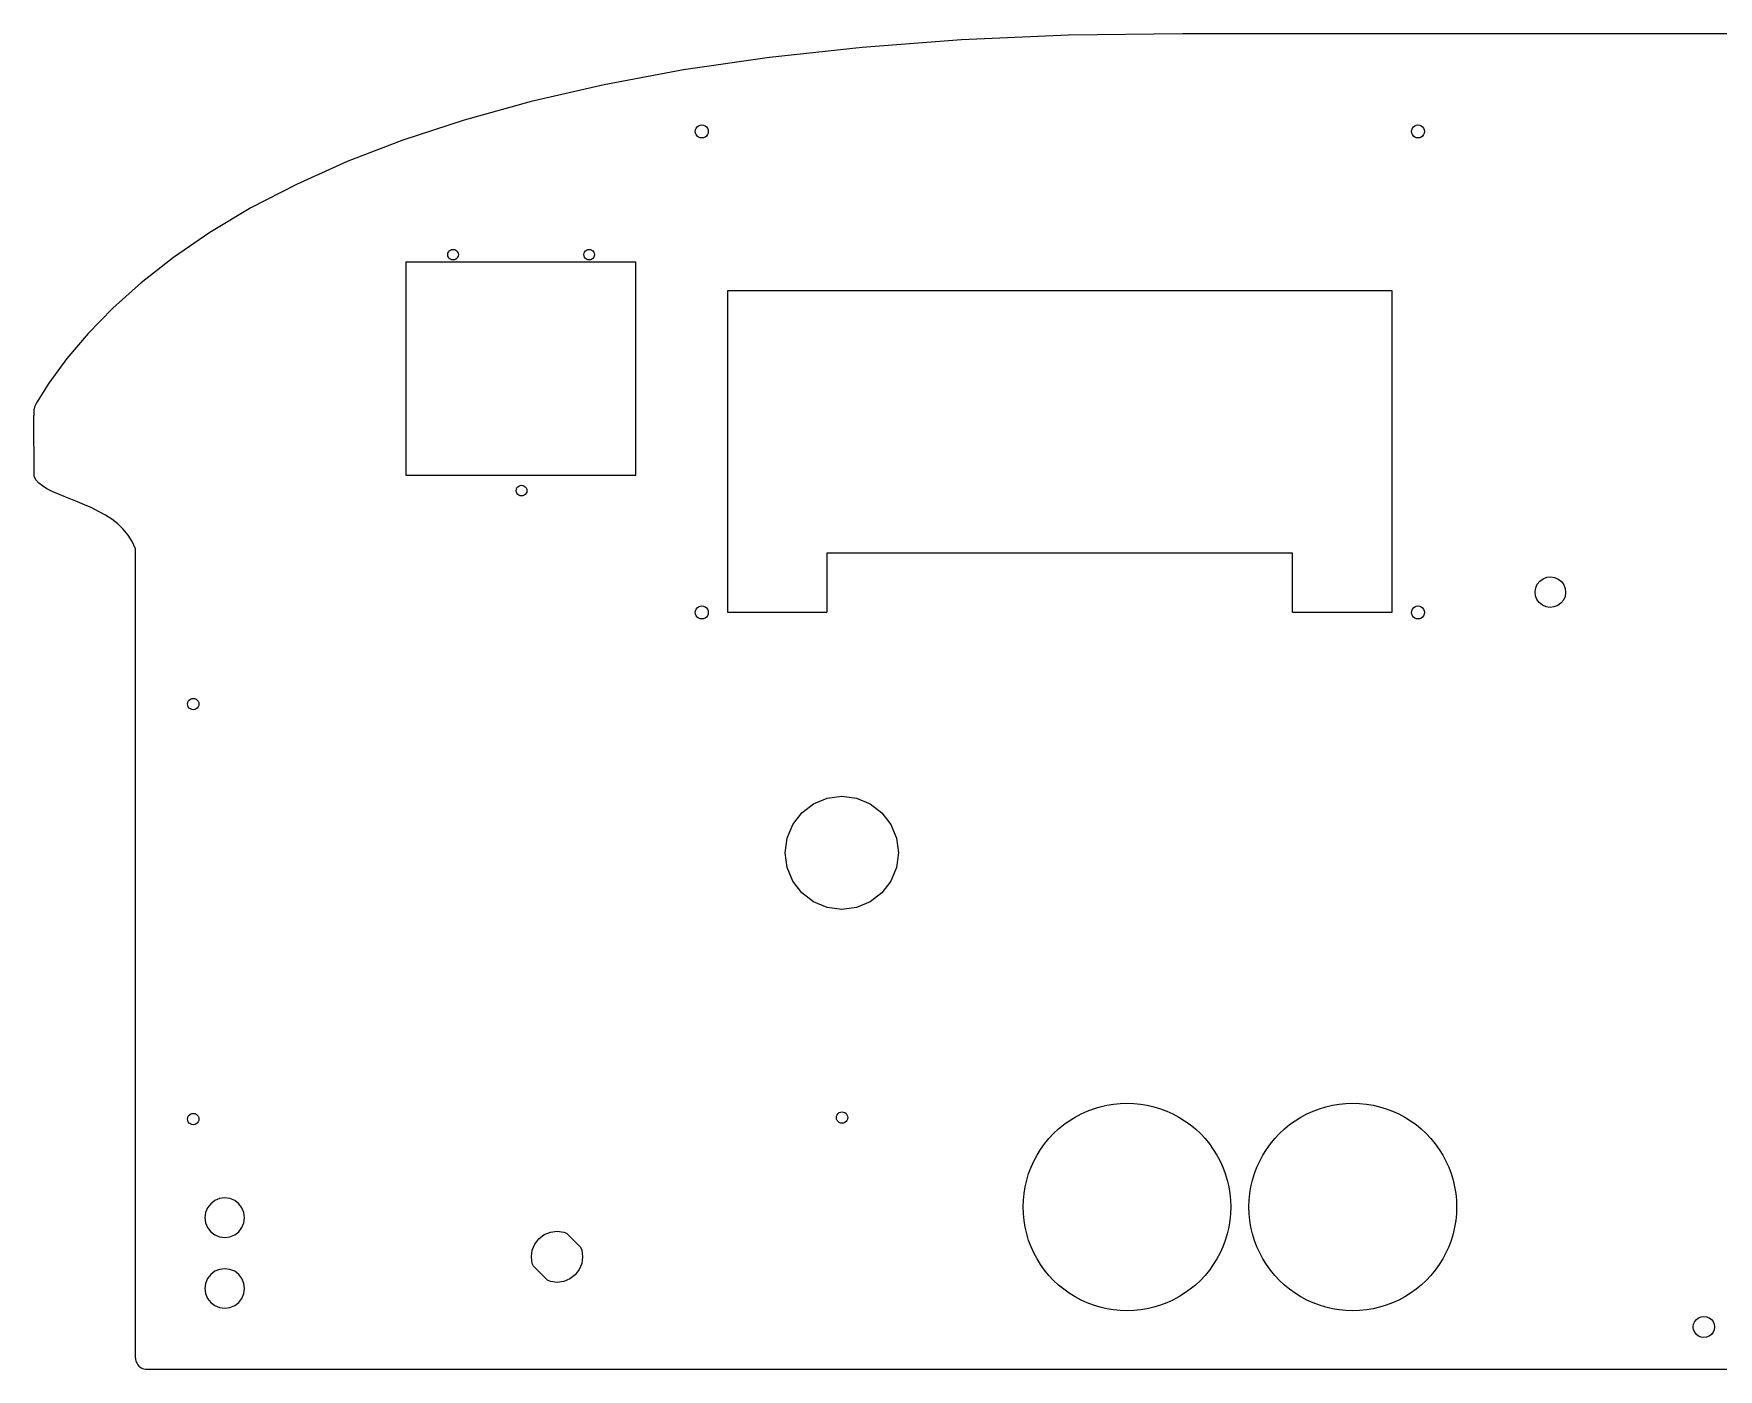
# Model space of a CAD drawing. Extents: x -522 to 650, y -256 to 216.
# Drawn here: x -522 to 73, y -256 to 216 of the extents above; entities that cross this region are included whole.
import ezdxf

# ---------------------------------------------------------------- set-up
doc = ezdxf.new("R2010")
doc.units = 0
doc.layers.get('0').update_dxf_attribs({"linetype": 'CONTINUOUS'})

msp = doc.modelspace()

# ---------------------------------------------------------------- linework, layer by layer
for p, q in [((-156.86, 215.52), (-194.62, 213.88)), ((-116.44, 216.08), (-156.86, 215.52)), ((243.56, 216.08), (-116.44, 216.08)), ((-229.8, 211.24), (-262.5, 207.67)), ((-194.62, 213.88), (-229.8, 211.24)), ((-292.81, 203.25), (-320.83, 198.04)), ((-262.5, 207.67), (-292.81, 203.25)), ((-320.83, 198.04), (-346.63, 192.12)), ((-346.63, 192.12), (-370.31, 185.57)), ((-370.31, 185.57), (-391.97, 178.46)), ((-288.72, 181.55), (-288.64, 182.14)), ((-288.64, 180.95), (-288.72, 181.55)), ((-288.64, 182.14), (-288.41, 182.7)), ((-288.41, 180.4), (-288.64, 180.95)), ((-288.41, 182.7), (-288.04, 183.18)), ((-288.04, 179.92), (-288.41, 180.4)), ((-288.04, 183.18), (-287.57, 183.54)), ((-287.57, 179.56), (-288.04, 179.92)), ((-287.57, 183.54), (-287.01, 183.77)), ((-287.01, 179.33), (-287.57, 179.56)), ((-287.01, 183.77), (-286.42, 183.85)), ((-286.42, 179.25), (-287.01, 179.33)), ((-286.42, 183.85), (-285.82, 183.77)), ((-285.82, 179.33), (-286.42, 179.25)), ((-285.82, 183.77), (-285.27, 183.54)), ((-285.27, 179.56), (-285.82, 179.33)), ((-285.27, 183.54), (-284.79, 183.18)), ((-284.79, 179.92), (-285.27, 179.56)), ((-284.79, 183.18), (-284.42, 182.7)), ((-284.42, 180.4), (-284.79, 179.92)), ((-284.42, 182.7), (-284.19, 182.14)), ((-284.19, 180.95), (-284.42, 180.4)), ((-284.19, 182.14), (-284.11, 181.55)), ((-284.11, 181.55), (-284.19, 180.95)), ((-35.72, 181.55), (-35.64, 182.14)), ((-35.64, 180.95), (-35.72, 181.55)), ((-35.64, 182.14), (-35.41, 182.7)), ((-35.41, 180.4), (-35.64, 180.95)), ((-35.41, 182.7), (-35.04, 183.18)), ((-35.04, 179.92), (-35.41, 180.4)), ((-35.04, 183.18), (-34.57, 183.54)), ((-34.57, 179.56), (-35.04, 179.92)), ((-34.57, 183.54), (-34.01, 183.77)), ((-34.01, 179.33), (-34.57, 179.56)), ((-34.01, 183.77), (-33.42, 183.85)), ((-33.42, 179.25), (-34.01, 179.33)), ((-33.42, 183.85), (-32.82, 183.77)), ((-32.82, 179.33), (-33.42, 179.25)), ((-32.82, 183.77), (-32.27, 183.54)), ((-32.27, 179.56), (-32.82, 179.33)), ((-32.27, 183.54), (-31.79, 183.18)), ((-31.79, 179.92), (-32.27, 179.56)), ((-31.79, 183.18), (-31.42, 182.7)), ((-31.42, 180.4), (-31.79, 179.92)), ((-31.42, 182.7), (-31.19, 182.14)), ((-31.19, 180.95), (-31.42, 180.4)), ((-31.19, 182.14), (-31.11, 181.55)), ((-31.11, 181.55), (-31.19, 180.95)), ((-391.97, 178.46), (-411.69, 170.86)), ((-411.69, 170.86), (-429.57, 162.84)), ((-429.57, 162.84), (-445.69, 154.48)), ((-445.69, 154.48), (-460.15, 145.85)), ((-460.15, 145.85), (-473.04, 137.02)), ((-473.04, 137.02), (-484.45, 128.08)), ((-376.15, 137.99), (-376.09, 138.47)), ((-376.09, 137.5), (-376.15, 137.99)), ((-376.09, 138.47), (-375.9, 138.92)), ((-375.9, 137.05), (-376.09, 137.5)), ((-375.9, 138.92), (-375.6, 139.31)), ((-375.6, 136.66), (-375.9, 137.05)), ((-375.6, 139.31), (-375.21, 139.61)), ((-375.21, 139.61), (-374.76, 139.8)), ((-374.76, 139.8), (-374.28, 139.86)), ((-374.28, 139.86), (-373.79, 139.8)), ((-373.79, 139.8), (-373.34, 139.61)), ((-373.34, 139.61), (-372.95, 139.31)), ((-372.95, 139.31), (-372.65, 138.92)), ((-372.65, 137.05), (-372.95, 136.66)), ((-372.65, 138.92), (-372.46, 138.47)), ((-372.46, 137.5), (-372.65, 137.05)), ((-372.46, 138.47), (-372.4, 137.99)), ((-372.4, 137.99), (-372.46, 137.5)), ((-328.06, 137.99), (-327.99, 138.47)), ((-327.99, 137.5), (-328.06, 137.99)), ((-327.99, 138.47), (-327.8, 138.92)), ((-327.8, 137.05), (-327.99, 137.5)), ((-327.8, 138.92), (-327.51, 139.31)), ((-327.51, 136.66), (-327.8, 137.05)), ((-327.51, 139.31), (-327.12, 139.61)), ((-327.12, 139.61), (-326.67, 139.8)), ((-326.67, 139.8), (-326.18, 139.86)), ((-326.18, 139.86), (-325.7, 139.8)), ((-325.7, 139.8), (-325.24, 139.61)), ((-325.24, 139.61), (-324.85, 139.31)), ((-324.85, 139.31), (-324.56, 138.92)), ((-324.56, 137.05), (-324.85, 136.66)), ((-324.56, 138.92), (-324.37, 138.47)), ((-324.37, 137.5), (-324.56, 137.05)), ((-324.37, 138.47), (-324.31, 137.99)), ((-324.31, 137.99), (-324.37, 137.5)), ((-390.91, 135.31), (-390.91, 60.05)), ((-309.71, 135.31), (-390.91, 135.31)), ((-375.21, 136.36), (-375.6, 136.66)), ((-374.76, 136.18), (-375.21, 136.36)), ((-374.28, 136.11), (-374.76, 136.18)), ((-373.79, 136.18), (-374.28, 136.11)), ((-373.34, 136.36), (-373.79, 136.18)), ((-372.95, 136.66), (-373.34, 136.36)), ((-327.12, 136.36), (-327.51, 136.66)), ((-326.67, 136.18), (-327.12, 136.36)), ((-326.18, 136.11), (-326.67, 136.18)), ((-325.7, 136.18), (-326.18, 136.11)), ((-325.24, 136.36), (-325.7, 136.18)), ((-324.85, 136.66), (-325.24, 136.36)), ((-309.71, 60.05), (-309.71, 135.31)), ((-486.44, 126.29), (-494.46, 119.08)), ((-484.45, 128.08), (-486.44, 126.29)), ((-277.29, 125.22), (-277.29, 11.62)), ((-42.59, 125.22), (-277.29, 125.22)), ((-42.59, 11.62), (-42.59, 125.22)), ((-494.46, 119.08), (-503.18, 110.11)), ((-503.18, 110.11), (-510.68, 101.24)), ((-510.68, 101.24), (-517.07, 92.54)), ((-517.07, 92.54), (-521.45, 85.64)), ((-522.26, 83.46), (-522.29, 83.23)), ((-522.22, 83.66), (-522.26, 83.46)), ((-522.17, 83.85), (-522.22, 83.66)), ((-522.12, 84.03), (-522.17, 83.85)), ((-522.06, 84.21), (-522.12, 84.03)), ((-522, 84.38), (-522.06, 84.21)), ((-521.93, 84.55), (-522, 84.38)), ((-521.85, 84.73), (-521.93, 84.55)), ((-521.76, 84.93), (-521.85, 84.73)), ((-521.67, 85.14), (-521.76, 84.93)), ((-521.56, 85.37), (-521.67, 85.14)), ((-521.45, 85.64), (-521.56, 85.37)), ((-522.39, 81.61), (-522.4, 81.16)), ((-522.22, 59.69), (-522.4, 81.16)), ((-522.38, 82.02), (-522.39, 81.61)), ((-522.36, 82.38), (-522.38, 82.02)), ((-522.34, 82.69), (-522.36, 82.38)), ((-522.32, 82.98), (-522.34, 82.69)), ((-522.29, 83.23), (-522.32, 82.98)), ((-521.61, 58.44), (-522.22, 59.69)), ((-390.91, 60.05), (-309.71, 60.05)), ((-520.62, 57.29), (-521.61, 58.44)), ((-519.32, 56.24), (-520.62, 57.29)), ((-517.73, 55.26), (-519.32, 56.24)), ((-515.89, 54.32), (-517.73, 55.26)), ((-513.85, 53.41), (-515.89, 54.32)), ((-351.95, 54.6), (-351.88, 55.09)), ((-351.88, 54.11), (-351.95, 54.6)), ((-351.88, 55.09), (-351.69, 55.54)), ((-351.69, 53.66), (-351.88, 54.11)), ((-351.69, 55.54), (-351.4, 55.93)), ((-351.4, 53.27), (-351.69, 53.66)), ((-351.4, 55.93), (-351.01, 56.22)), ((-351.01, 56.22), (-350.56, 56.41)), ((-350.56, 56.41), (-350.07, 56.48)), ((-350.07, 56.48), (-349.59, 56.41)), ((-349.59, 56.41), (-349.13, 56.22)), ((-349.13, 56.22), (-348.74, 55.93)), ((-348.74, 55.93), (-348.45, 55.54)), ((-348.45, 53.66), (-348.74, 53.27)), ((-348.45, 55.54), (-348.26, 55.09)), ((-348.26, 54.11), (-348.45, 53.66)), ((-348.26, 55.09), (-348.2, 54.6)), ((-348.2, 54.6), (-348.26, 54.11)), ((-511.64, 52.5), (-513.85, 53.41)), ((-509.3, 51.58), (-511.64, 52.5)), ((-506.87, 50.62), (-509.3, 51.58)), ((-504.4, 49.59), (-506.87, 50.62)), ((-501.91, 48.49), (-504.4, 49.59)), ((-499.46, 47.28), (-501.91, 48.49)), ((-351.01, 52.98), (-351.4, 53.27)), ((-350.56, 52.79), (-351.01, 52.98)), ((-350.07, 52.73), (-350.56, 52.79)), ((-349.59, 52.79), (-350.07, 52.73)), ((-349.13, 52.98), (-349.59, 52.79)), ((-348.74, 53.27), (-349.13, 52.98)), ((-497.08, 45.94), (-499.46, 47.28)), ((-494.8, 44.46), (-497.08, 45.94)), ((-492.68, 42.81), (-494.8, 44.46)), ((-490.74, 40.97), (-492.68, 42.81)), ((-489.02, 38.91), (-490.74, 40.97)), ((-487.58, 36.62), (-489.02, 38.91)), ((-486.44, 34.08), (-487.58, 36.62)), ((-486.44, -251.92), (-486.44, 34.08)), ((-242.19, 32.52), (-242.19, 11.62)), ((-77.69, 32.52), (-242.19, 32.52)), ((-77.69, 11.62), (-77.69, 32.52)), ((10.74, 23.48), (12.05, 23.99)), ((12.05, 23.99), (13.46, 24.14)), ((13.46, 24.14), (14.85, 23.92)), ((14.85, 23.92), (16.14, 23.35)), ((7.93, 18.86), (8.15, 20.26)), ((8.08, 17.46), (7.93, 18.86)), ((8.15, 20.26), (8.72, 21.55)), ((8.72, 21.55), (9.6, 22.64)), ((9.6, 22.64), (10.74, 23.48)), ((16.14, 23.35), (17.24, 22.47)), ((17.24, 22.47), (18.07, 21.33)), ((18.07, 21.33), (18.58, 20.01)), ((18.73, 18.61), (18.51, 17.22)), ((18.58, 20.01), (18.73, 18.61)), ((-288.72, 11.55), (-288.64, 12.14)), ((-288.64, 12.14), (-288.41, 12.7)), ((-288.41, 12.7), (-288.04, 13.18)), ((-288.04, 13.18), (-287.57, 13.54)), ((-287.57, 13.54), (-287.01, 13.77)), ((-287.01, 13.77), (-286.42, 13.85)), ((-286.42, 13.85), (-285.82, 13.77)), ((-285.82, 13.77), (-285.27, 13.54)), ((-285.27, 13.54), (-284.79, 13.18)), ((-284.79, 13.18), (-284.42, 12.7)), ((-284.42, 12.7), (-284.19, 12.14)), ((-284.19, 12.14), (-284.11, 11.55)), ((-35.72, 11.55), (-35.64, 12.14)), ((-35.64, 12.14), (-35.41, 12.7)), ((-35.41, 12.7), (-35.04, 13.18)), ((-35.04, 13.18), (-34.57, 13.54)), ((-34.57, 13.54), (-34.01, 13.77)), ((-34.01, 13.77), (-33.42, 13.85)), ((-33.42, 13.85), (-32.82, 13.77)), ((-32.82, 13.77), (-32.27, 13.54)), ((-32.27, 13.54), (-31.79, 13.18)), ((-31.79, 13.18), (-31.42, 12.7)), ((-31.42, 12.7), (-31.19, 12.14)), ((-31.19, 12.14), (-31.11, 11.55)), ((8.59, 16.15), (8.08, 17.46)), ((9.42, 15.01), (8.59, 16.15)), ((10.52, 14.13), (9.42, 15.01)), ((11.81, 13.56), (10.52, 14.13)), ((13.21, 13.34), (11.81, 13.56)), ((14.61, 13.49), (13.21, 13.34)), ((15.92, 14), (14.61, 13.49)), ((17.06, 14.83), (15.92, 14)), ((17.94, 15.93), (17.06, 14.83)), ((18.51, 17.22), (17.94, 15.93)), ((-288.64, 10.95), (-288.72, 11.55)), ((-288.41, 10.4), (-288.64, 10.95)), ((-288.04, 9.92), (-288.41, 10.4)), ((-287.57, 9.56), (-288.04, 9.92)), ((-287.01, 9.33), (-287.57, 9.56)), ((-286.42, 9.25), (-287.01, 9.33)), ((-285.82, 9.33), (-286.42, 9.25)), ((-285.27, 9.56), (-285.82, 9.33)), ((-284.79, 9.92), (-285.27, 9.56)), ((-284.42, 10.4), (-284.79, 9.92)), ((-284.19, 10.95), (-284.42, 10.4)), ((-284.11, 11.55), (-284.19, 10.95)), ((-277.29, 11.62), (-242.19, 11.62)), ((-77.69, 11.62), (-42.59, 11.62)), ((-35.64, 10.95), (-35.72, 11.55)), ((-35.41, 10.4), (-35.64, 10.95)), ((-35.04, 9.92), (-35.41, 10.4)), ((-34.57, 9.56), (-35.04, 9.92)), ((-34.01, 9.33), (-34.57, 9.56)), ((-33.42, 9.25), (-34.01, 9.33)), ((-32.82, 9.33), (-33.42, 9.25)), ((-32.27, 9.56), (-32.82, 9.33)), ((-31.79, 9.92), (-32.27, 9.56)), ((-31.42, 10.4), (-31.79, 9.92)), ((-31.19, 10.95), (-31.42, 10.4)), ((-31.11, 11.55), (-31.19, 10.95)), ((-468.05, -20.83), (-467.98, -20.32)), ((-467.98, -21.35), (-468.05, -20.83)), ((-467.98, -20.32), (-467.78, -19.83)), ((-467.78, -21.83), (-467.98, -21.35)), ((-467.78, -19.83), (-467.46, -19.42)), ((-467.46, -22.25), (-467.78, -21.83)), ((-467.46, -19.42), (-467.05, -19.1)), ((-467.05, -22.57), (-467.46, -22.25)), ((-467.05, -19.1), (-466.56, -18.9)), ((-466.56, -22.77), (-467.05, -22.57)), ((-466.56, -18.9), (-466.05, -18.83)), ((-466.05, -22.83), (-466.56, -22.77)), ((-466.05, -18.83), (-465.53, -18.9)), ((-465.53, -22.77), (-466.05, -22.83)), ((-465.53, -18.9), (-465.05, -19.1)), ((-465.05, -22.57), (-465.53, -22.77)), ((-465.05, -19.1), (-464.63, -19.42)), ((-464.63, -22.25), (-465.05, -22.57)), ((-464.63, -19.42), (-464.31, -19.83)), ((-464.31, -21.83), (-464.63, -22.25)), ((-464.31, -19.83), (-464.11, -20.32)), ((-464.11, -21.35), (-464.31, -21.83)), ((-464.11, -20.32), (-464.05, -20.83)), ((-464.05, -20.83), (-464.11, -21.35)), ((-242.09, -54.08), (-236.91, -53.4)), ((-236.91, -53.4), (-231.74, -54.08)), ((-254.23, -63.4), (-251.05, -59.26)), ((-251.05, -59.26), (-246.91, -56.08)), ((-246.91, -56.08), (-242.09, -54.08)), ((-231.74, -54.08), (-226.91, -56.08)), ((-226.91, -56.08), (-222.77, -59.26)), ((-222.77, -59.26), (-219.59, -63.4)), ((-256.23, -68.22), (-254.23, -63.4)), ((-219.59, -63.4), (-217.59, -68.22)), ((-256.91, -73.4), (-256.23, -68.22)), ((-217.59, -68.22), (-216.91, -73.4)), ((-256.23, -78.58), (-256.91, -73.4)), ((-216.91, -73.4), (-217.59, -78.58)), ((-254.23, -83.4), (-256.23, -78.58)), ((-217.59, -78.58), (-219.59, -83.4)), ((-251.05, -87.54), (-254.23, -83.4)), ((-246.91, -90.72), (-251.05, -87.54)), ((-222.77, -87.54), (-226.91, -90.72)), ((-219.59, -83.4), (-222.77, -87.54)), ((-242.09, -92.72), (-246.91, -90.72)), ((-236.91, -93.4), (-242.09, -92.72)), ((-231.74, -92.72), (-236.91, -93.4)), ((-226.91, -90.72), (-231.74, -92.72)), ((-467.98, -166.97), (-467.78, -166.49)), ((-467.78, -166.49), (-467.46, -166.07)), ((-467.46, -166.07), (-467.05, -165.76)), ((-467.05, -165.76), (-466.56, -165.56)), ((-466.56, -165.56), (-466.05, -165.49)), ((-466.05, -165.49), (-465.53, -165.56)), ((-465.53, -165.56), (-465.05, -165.76)), ((-465.05, -165.76), (-464.63, -166.07)), ((-464.63, -166.07), (-464.31, -166.49)), ((-464.31, -166.49), (-464.11, -166.97)), ((-238.87, -166.95), (-238.8, -166.43)), ((-238.8, -166.43), (-238.6, -165.95)), ((-238.6, -165.95), (-238.28, -165.53)), ((-238.28, -165.53), (-237.87, -165.22)), ((-237.87, -165.22), (-237.39, -165.02)), ((-237.39, -165.02), (-236.87, -164.95)), ((-236.87, -164.95), (-236.35, -165.02)), ((-236.35, -165.02), (-235.87, -165.22)), ((-235.87, -165.22), (-235.46, -165.53)), ((-235.46, -165.53), (-235.14, -165.95)), ((-235.14, -165.95), (-234.94, -166.43)), ((-234.94, -166.43), (-234.87, -166.95)), ((-154.56, -166.79), (-152.44, -165.66)), ((-152.44, -165.66), (-150.25, -164.67)), ((-150.25, -164.67), (-148.01, -163.82)), ((-148.01, -163.82), (-145.71, -163.13)), ((-145.71, -163.13), (-143.37, -162.58)), ((-143.37, -162.58), (-141.01, -162.19)), ((-141.01, -162.19), (-138.62, -161.96)), ((-138.62, -161.96), (-136.22, -161.88)), ((-136.22, -161.88), (-133.82, -161.96)), ((-133.82, -161.96), (-131.43, -162.19)), ((-131.43, -162.19), (-129.06, -162.58)), ((-129.06, -162.58), (-126.73, -163.13)), ((-126.73, -163.13), (-124.43, -163.82)), ((-124.43, -163.82), (-122.18, -164.67)), ((-122.18, -164.67), (-120, -165.66)), ((-120, -165.66), (-117.88, -166.79)), ((-74.79, -166.79), (-72.67, -165.66)), ((-72.67, -165.66), (-70.49, -164.67)), ((-70.49, -164.67), (-68.24, -163.82)), ((-68.24, -163.82), (-65.94, -163.13)), ((-65.94, -163.13), (-63.61, -162.58)), ((-63.61, -162.58), (-61.24, -162.19)), ((-61.24, -162.19), (-58.85, -161.96)), ((-58.85, -161.96), (-56.45, -161.88)), ((-56.45, -161.88), (-54.05, -161.96)), ((-54.05, -161.96), (-51.66, -162.19)), ((-51.66, -162.19), (-49.3, -162.58)), ((-49.3, -162.58), (-46.96, -163.13)), ((-46.96, -163.13), (-44.66, -163.82)), ((-44.66, -163.82), (-42.42, -164.67)), ((-42.42, -164.67), (-40.23, -165.66)), ((-40.23, -165.66), (-38.11, -166.79)), ((-468.05, -167.49), (-467.98, -166.97)), ((-467.98, -168.01), (-468.05, -167.49)), ((-467.78, -168.49), (-467.98, -168.01)), ((-467.46, -168.9), (-467.78, -168.49)), ((-467.05, -169.22), (-467.46, -168.9)), ((-466.56, -169.42), (-467.05, -169.22)), ((-466.05, -169.49), (-466.56, -169.42)), ((-465.53, -169.42), (-466.05, -169.49)), ((-465.05, -169.22), (-465.53, -169.42)), ((-464.63, -168.9), (-465.05, -169.22)), ((-464.31, -168.49), (-464.63, -168.9)), ((-464.11, -168.01), (-464.31, -168.49)), ((-464.11, -166.97), (-464.05, -167.49)), ((-464.05, -167.49), (-464.11, -168.01)), ((-238.8, -167.47), (-238.87, -166.95)), ((-238.6, -167.95), (-238.8, -167.47)), ((-238.28, -168.36), (-238.6, -167.95)), ((-237.87, -168.68), (-238.28, -168.36)), ((-237.39, -168.88), (-237.87, -168.68)), ((-236.87, -168.95), (-237.39, -168.88)), ((-236.35, -168.88), (-236.87, -168.95)), ((-235.87, -168.68), (-236.35, -168.88)), ((-235.46, -168.36), (-235.87, -168.68)), ((-235.14, -167.95), (-235.46, -168.36)), ((-234.94, -167.47), (-235.14, -167.95)), ((-234.87, -166.95), (-234.94, -167.47)), ((-162.15, -172.62), (-160.4, -170.98)), ((-160.4, -170.98), (-158.55, -169.46)), ((-158.55, -169.46), (-156.59, -168.06)), ((-156.59, -168.06), (-154.56, -166.79)), ((-117.88, -166.79), (-115.84, -168.06)), ((-115.84, -168.06), (-113.89, -169.46)), ((-113.89, -169.46), (-112.04, -170.98)), ((-112.04, -170.98), (-110.29, -172.62)), ((-82.38, -172.62), (-80.63, -170.98)), ((-80.63, -170.98), (-78.78, -169.46)), ((-78.78, -169.46), (-76.83, -168.06)), ((-76.83, -168.06), (-74.79, -166.79)), ((-38.11, -166.79), (-36.08, -168.06)), ((-36.08, -168.06), (-34.12, -169.46)), ((-34.12, -169.46), (-32.27, -170.98)), ((-32.27, -170.98), (-30.52, -172.62)), ((-167.98, -180.22), (-166.71, -178.18)), ((-166.71, -178.18), (-165.32, -176.23)), ((-165.32, -176.23), (-163.79, -174.37)), ((-163.79, -174.37), (-162.15, -172.62)), ((-110.29, -172.62), (-108.65, -174.37)), ((-108.65, -174.37), (-107.12, -176.23)), ((-107.12, -176.23), (-105.73, -178.18)), ((-105.73, -178.18), (-104.46, -180.22)), ((-88.21, -180.22), (-86.95, -178.18)), ((-86.95, -178.18), (-85.55, -176.23)), ((-85.55, -176.23), (-84.02, -174.37)), ((-84.02, -174.37), (-82.38, -172.62)), ((-30.52, -172.62), (-28.88, -174.37)), ((-28.88, -174.37), (-27.35, -176.23)), ((-27.35, -176.23), (-25.96, -178.18)), ((-25.96, -178.18), (-24.69, -180.22)), ((-170.1, -184.52), (-169.11, -182.33)), ((-169.11, -182.33), (-167.98, -180.22)), ((-104.46, -180.22), (-103.33, -182.33)), ((-103.33, -182.33), (-102.34, -184.52)), ((-90.33, -184.52), (-89.34, -182.33)), ((-89.34, -182.33), (-88.21, -180.22)), ((-24.69, -180.22), (-23.56, -182.33)), ((-23.56, -182.33), (-22.57, -184.52)), ((-172.19, -191.4), (-171.64, -189.06)), ((-171.64, -189.06), (-170.95, -186.76)), ((-170.95, -186.76), (-170.1, -184.52)), ((-102.34, -184.52), (-101.49, -186.76)), ((-101.49, -186.76), (-100.79, -189.06)), ((-100.79, -189.06), (-100.25, -191.4)), ((-92.42, -191.4), (-91.88, -189.06)), ((-91.88, -189.06), (-91.18, -186.76)), ((-91.18, -186.76), (-90.33, -184.52)), ((-22.57, -184.52), (-21.72, -186.76)), ((-21.72, -186.76), (-21.03, -189.06)), ((-21.03, -189.06), (-20.48, -191.4)), ((-458.4, -196.29), (-459.85, -197.41)), ((-456.71, -195.6), (-458.4, -196.29)), ((-454.9, -195.36), (-456.71, -195.6)), ((-453.09, -195.6), (-454.9, -195.36)), ((-451.4, -196.29), (-453.09, -195.6)), ((-449.95, -197.41), (-451.4, -196.29)), ((-172.89, -198.55), (-172.82, -196.15)), ((-172.82, -196.15), (-172.58, -193.77)), ((-172.58, -193.77), (-172.19, -191.4)), ((-100.25, -191.4), (-99.86, -193.77)), ((-99.86, -193.77), (-99.62, -196.15)), ((-99.62, -196.15), (-99.54, -198.55)), ((-93.13, -198.55), (-93.05, -196.15)), ((-93.05, -196.15), (-92.81, -193.77)), ((-92.81, -193.77), (-92.42, -191.4)), ((-20.48, -191.4), (-20.09, -193.77)), ((-20.09, -193.77), (-19.85, -196.15)), ((-19.85, -196.15), (-19.78, -198.55)), ((-461.66, -200.55), (-461.9, -202.36)), ((-460.96, -198.86), (-461.66, -200.55)), ((-459.85, -197.41), (-460.96, -198.86)), ((-448.84, -198.86), (-449.95, -197.41)), ((-448.14, -200.55), (-448.84, -198.86)), ((-447.9, -202.36), (-448.14, -200.55)), ((-172.82, -200.95), (-172.89, -198.55)), ((-172.58, -203.34), (-172.82, -200.95)), ((-99.62, -200.95), (-99.86, -203.34)), ((-99.54, -198.55), (-99.62, -200.95)), ((-93.05, -200.95), (-93.13, -198.55)), ((-92.81, -203.34), (-93.05, -200.95)), ((-19.85, -200.95), (-20.09, -203.34)), ((-19.78, -198.55), (-19.85, -200.95)), ((-461.9, -202.36), (-461.66, -204.17)), ((-461.66, -204.17), (-460.96, -205.86)), ((-460.96, -205.86), (-459.85, -207.31)), ((-459.85, -207.31), (-458.4, -208.42)), ((-451.4, -208.42), (-449.95, -207.31)), ((-449.95, -207.31), (-448.84, -205.86)), ((-448.84, -205.86), (-448.14, -204.17)), ((-448.14, -204.17), (-447.9, -202.36)), ((-342.05, -208.33), (-339.87, -207.43)), ((-339.87, -207.43), (-337.53, -207.12)), ((-337.53, -207.12), (-335.19, -207.43)), ((-335.19, -207.43), (-334.18, -207.85)), ((-334.18, -207.85), (-329.22, -212.81)), ((-172.19, -205.71), (-172.58, -203.34)), ((-171.64, -208.04), (-172.19, -205.71)), ((-170.95, -210.34), (-171.64, -208.04)), ((-100.79, -208.04), (-101.49, -210.34)), ((-100.25, -205.71), (-100.79, -208.04)), ((-99.86, -203.34), (-100.25, -205.71)), ((-92.42, -205.71), (-92.81, -203.34)), ((-91.88, -208.04), (-92.42, -205.71)), ((-91.18, -210.34), (-91.88, -208.04)), ((-21.03, -208.04), (-21.72, -210.34)), ((-20.48, -205.71), (-21.03, -208.04)), ((-20.09, -203.34), (-20.48, -205.71)), ((-458.4, -208.42), (-456.71, -209.12)), ((-456.71, -209.12), (-454.9, -209.36)), ((-454.9, -209.36), (-453.09, -209.12)), ((-453.09, -209.12), (-451.4, -208.42)), ((-346.57, -216.16), (-346.27, -213.82)), ((-346.27, -213.82), (-345.36, -211.64)), ((-345.36, -211.64), (-343.93, -209.77)), ((-343.93, -209.77), (-342.05, -208.33)), ((-329.22, -212.81), (-328.8, -213.82)), ((-328.8, -213.82), (-328.49, -216.16)), ((-170.1, -212.59), (-170.95, -210.34)), ((-169.11, -214.77), (-170.1, -212.59)), ((-102.34, -212.59), (-103.33, -214.77)), ((-101.49, -210.34), (-102.34, -212.59)), ((-90.33, -212.59), (-91.18, -210.34)), ((-89.34, -214.77), (-90.33, -212.59)), ((-22.57, -212.59), (-23.56, -214.77)), ((-21.72, -210.34), (-22.57, -212.59)), ((-346.27, -218.5), (-346.57, -216.16)), ((-345.84, -219.52), (-346.27, -218.5)), ((-340.89, -224.47), (-345.84, -219.52)), ((-328.8, -218.5), (-329.71, -220.68)), ((-328.49, -216.16), (-328.8, -218.5)), ((-167.98, -216.89), (-169.11, -214.77)), ((-166.71, -218.93), (-167.98, -216.89)), ((-165.32, -220.88), (-166.71, -218.93)), ((-105.73, -218.93), (-107.12, -220.88)), ((-104.46, -216.89), (-105.73, -218.93)), ((-103.33, -214.77), (-104.46, -216.89)), ((-88.21, -216.89), (-89.34, -214.77)), ((-86.95, -218.93), (-88.21, -216.89)), ((-85.55, -220.88), (-86.95, -218.93)), ((-25.96, -218.93), (-27.35, -220.88)), ((-24.69, -216.89), (-25.96, -218.93)), ((-23.56, -214.77), (-24.69, -216.89)), ((-461.66, -225.55), (-461.9, -227.36)), ((-460.96, -223.86), (-461.66, -225.55)), ((-459.85, -222.41), (-460.96, -223.86)), ((-458.4, -221.29), (-459.85, -222.41)), ((-456.71, -220.6), (-458.4, -221.29)), ((-454.9, -220.36), (-456.71, -220.6)), ((-453.09, -220.6), (-454.9, -220.36)), ((-451.4, -221.29), (-453.09, -220.6)), ((-449.95, -222.41), (-451.4, -221.29)), ((-448.84, -223.86), (-449.95, -222.41)), ((-448.14, -225.55), (-448.84, -223.86)), ((-447.9, -227.36), (-448.14, -225.55)), ((-339.87, -224.89), (-340.89, -224.47)), ((-337.53, -225.2), (-339.87, -224.89)), ((-335.19, -224.89), (-337.53, -225.2)), ((-333.01, -223.99), (-335.19, -224.89)), ((-331.14, -222.55), (-333.01, -223.99)), ((-329.71, -220.68), (-331.14, -222.55)), ((-163.79, -222.73), (-165.32, -220.88)), ((-162.15, -224.49), (-163.79, -222.73)), ((-160.4, -226.13), (-162.15, -224.49)), ((-110.29, -224.49), (-112.04, -226.13)), ((-108.65, -222.73), (-110.29, -224.49)), ((-107.12, -220.88), (-108.65, -222.73)), ((-84.02, -222.73), (-85.55, -220.88)), ((-82.38, -224.49), (-84.02, -222.73)), ((-80.63, -226.13), (-82.38, -224.49)), ((-30.52, -224.49), (-32.27, -226.13)), ((-28.88, -222.73), (-30.52, -224.49)), ((-27.35, -220.88), (-28.88, -222.73)), ((-461.9, -227.36), (-461.66, -229.17)), ((-461.66, -229.17), (-460.96, -230.86)), ((-460.96, -230.86), (-459.85, -232.31)), ((-449.95, -232.31), (-448.84, -230.86)), ((-448.84, -230.86), (-448.14, -229.17)), ((-448.14, -229.17), (-447.9, -227.36)), ((-158.55, -227.65), (-160.4, -226.13)), ((-156.59, -229.05), (-158.55, -227.65)), ((-154.56, -230.31), (-156.59, -229.05)), ((-152.44, -231.45), (-154.56, -230.31)), ((-150.25, -232.44), (-152.44, -231.45)), ((-120, -231.45), (-122.18, -232.44)), ((-117.88, -230.31), (-120, -231.45)), ((-115.84, -229.05), (-117.88, -230.31)), ((-113.89, -227.65), (-115.84, -229.05)), ((-112.04, -226.13), (-113.89, -227.65)), ((-78.78, -227.65), (-80.63, -226.13)), ((-76.83, -229.05), (-78.78, -227.65)), ((-74.79, -230.31), (-76.83, -229.05)), ((-72.67, -231.45), (-74.79, -230.31)), ((-70.49, -232.44), (-72.67, -231.45)), ((-40.23, -231.45), (-42.42, -232.44)), ((-38.11, -230.31), (-40.23, -231.45)), ((-36.08, -229.05), (-38.11, -230.31)), ((-34.12, -227.65), (-36.08, -229.05)), ((-32.27, -226.13), (-34.12, -227.65)), ((-459.85, -232.31), (-458.4, -233.42)), ((-458.4, -233.42), (-456.71, -234.12)), ((-456.71, -234.12), (-454.9, -234.36)), ((-454.9, -234.36), (-453.09, -234.12)), ((-453.09, -234.12), (-451.4, -233.42)), ((-451.4, -233.42), (-449.95, -232.31)), ((-148.01, -233.28), (-150.25, -232.44)), ((-145.71, -233.98), (-148.01, -233.28)), ((-143.37, -234.52), (-145.71, -233.98)), ((-141.01, -234.91), (-143.37, -234.52)), ((-138.62, -235.15), (-141.01, -234.91)), ((-136.22, -235.23), (-138.62, -235.15)), ((-133.82, -235.15), (-136.22, -235.23)), ((-131.43, -234.91), (-133.82, -235.15)), ((-129.06, -234.52), (-131.43, -234.91)), ((-126.73, -233.98), (-129.06, -234.52)), ((-124.43, -233.28), (-126.73, -233.98)), ((-122.18, -232.44), (-124.43, -233.28)), ((-68.24, -233.28), (-70.49, -232.44)), ((-65.94, -233.98), (-68.24, -233.28)), ((-63.61, -234.52), (-65.94, -233.98)), ((-61.24, -234.91), (-63.61, -234.52)), ((-58.85, -235.15), (-61.24, -234.91)), ((-56.45, -235.23), (-58.85, -235.15)), ((-54.05, -235.15), (-56.45, -235.23)), ((-51.66, -234.91), (-54.05, -235.15)), ((-49.3, -234.52), (-51.66, -234.91)), ((-46.96, -233.98), (-49.3, -234.52)), ((-44.66, -233.28), (-46.96, -233.98)), ((-42.42, -232.44), (-44.66, -233.28)), ((64.92, -238.3), (65.7, -237.7)), ((65.7, -237.7), (66.6, -237.33)), ((66.6, -237.33), (67.57, -237.2)), ((67.57, -237.2), (68.54, -237.33)), ((68.54, -237.33), (69.45, -237.7)), ((69.45, -237.7), (70.22, -238.3)), ((63.82, -240.95), (63.95, -239.98)), ((63.95, -241.92), (63.82, -240.95)), ((63.95, -239.98), (64.33, -239.07)), ((64.33, -242.82), (63.95, -241.92)), ((64.33, -239.07), (64.92, -238.3)), ((64.92, -243.6), (64.33, -242.82)), ((65.7, -244.19), (64.92, -243.6)), ((70.22, -243.6), (69.45, -244.19)), ((70.22, -238.3), (70.82, -239.07)), ((70.82, -242.82), (70.22, -243.6)), ((70.82, -239.07), (71.19, -239.98)), ((71.19, -241.92), (70.82, -242.82)), ((71.19, -239.98), (71.32, -240.95)), ((71.32, -240.95), (71.19, -241.92)), ((66.6, -244.57), (65.7, -244.19)), ((67.57, -244.7), (66.6, -244.57)), ((68.54, -244.57), (67.57, -244.7)), ((69.45, -244.19), (68.54, -244.57)), ((-486.44, -251.92), (-486.4, -252.44)), ((-486.4, -252.44), (-486.3, -252.96)), ((-486.3, -252.96), (-486.13, -253.45)), ((-486.13, -253.45), (-485.9, -253.92)), ((-485.9, -253.92), (-485.61, -254.35)), ((-485.61, -254.35), (-485.27, -254.75)), ((-485.27, -254.75), (-484.87, -255.09)), ((-484.87, -255.09), (-484.44, -255.38)), ((-484.44, -255.38), (-483.97, -255.62)), ((-483.97, -255.62), (-483.47, -255.78)), ((-483.47, -255.78), (-482.96, -255.89)), ((-482.96, -255.89), (-482.44, -255.92)), ((-482.44, -255.92), (599, -255.92))]:
    msp.add_line(p, q)

doc.saveas('drawing.dxf')
